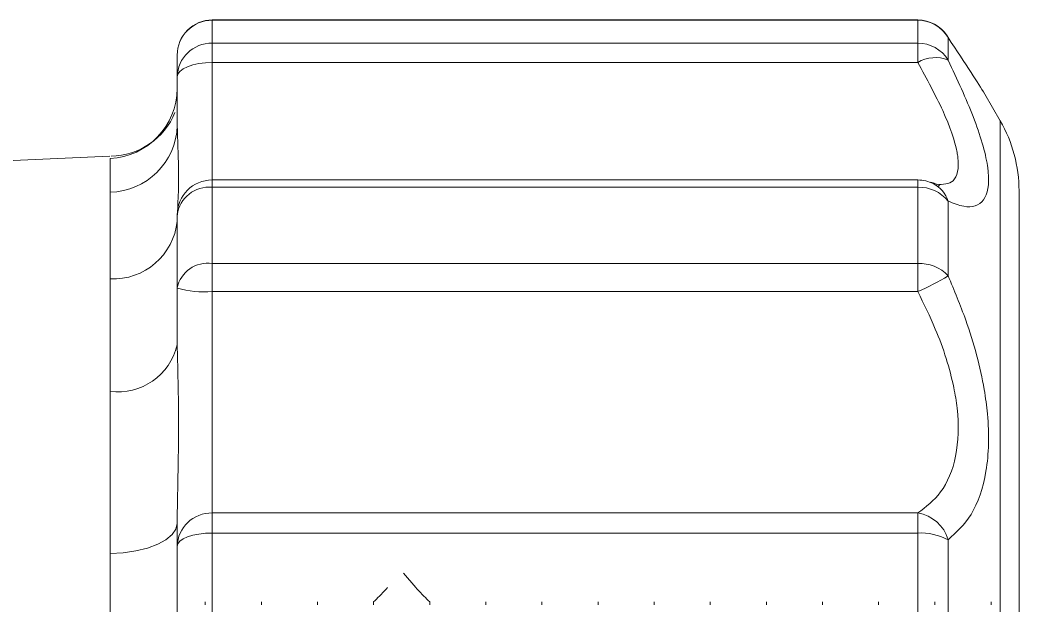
# Model space of a CAD drawing. Extents: x -382 to 1420, y -377 to 265.
# Drawn here: x 232.8643 to 233.309, y -164.1649 to -163.9044 of the extents above; entities that cross this region are included whole.
import ezdxf

# ---------------------------------------------------------------- set-up
doc = ezdxf.new("R2010")
doc.units = 0
doc.header["$MEASUREMENT"] = 0
doc.layers.add('AV-Anno-Iden', color=154, linetype='CONTINUOUS')
doc.layers.add('AV-Detl-Obje-Brkt', color=202, linetype='CONTINUOUS')

# ---------------------------------------------------------------- blocks, each defined once
blk = doc.blocks.new('A$C429A2651')
at = {"layer": 'AV-Detl-Obje-Brkt', "linetype": 'Continuous', "lineweight": 15}
for p, q in [((30.99628001984729, 12.21915774907438), (30.68220644863231, 12.21915774907438)), ((30.68220644863231, 12.21915774907438), (30.68220644863231, 12.21902305681442)), ((30.68220644863231, 12.21902305681442), (30.68220644863231, 12.20884345813329)), ((30.99628001984729, 12.21902305681442), (30.68220644863231, 12.21902305681442)), ((30.99628001984729, 12.21902305681442), (30.99628001984729, 12.21915774907438)), ((30.99628001984729, 12.20884345813329), (30.99628001984729, 12.21902305681442)), ((30.68220644863231, 12.20884345813329), (30.68220644863231, 12.20023738384089)), ((30.68220644863231, 12.20884345813329), (30.99628001984729, 12.20884345813329)), ((30.99628001984729, 12.20023738384089), (30.99628001984729, 12.20884345813329)), ((31.00934630284246, 12.21209284393763), (31.00980323014574, 12.21128277383787)), ((31.00980323014574, 12.21128277383787), (31.00980323014574, 12.20131525012994)), ((30.66659119042106, 12.19378704212568), (30.66659119042106, 12.20354249086222)), ((30.99628001984729, 12.20023738384089), (30.68220644863231, 12.20023738384089)), ((30.68220644863231, 12.20023738384089), (30.68220644863231, 12.14792036510016)), ((30.66659119042106, 12.1721123250959), (30.66659119042106, 12.19378704212568)), ((31.03298919585268, 12.17428877131942), (31.02617282505798, 12.18609507186056)), ((31.03298919585268, 12.02808611711998), (31.03298919585268, 12.17428877131942)), ((30.63661693088943, 12.15848593377223), (30.32169325376435, 12.14473606908405)), ((30.63672292999036, 12.14251432864467), (30.63672292999036, 12.15754834147219)), ((30.63672292999036, 12.15754834147219), (30.63672292999036, 12.15605815522258)), ((30.99628001984729, 12.14792036510016), (30.68220644863231, 12.14792036510016)), ((30.68220644863231, 12.14792036510016), (30.68220644863231, 12.14468839527535)), ((30.99628001984729, 12.14468839527535), (30.99628001984729, 12.14792036510016)), ((30.63672292999036, 12.10391313136597), (30.63672292999036, 12.14251432864467)), ((30.68220644863231, 12.14468839527535), (30.68220644863231, 12.11074971700282)), ((30.99628001984729, 12.14468839527535), (30.68220644863231, 12.14468839527535)), ((30.99628001984729, 12.11074971700282), (30.99628001984729, 12.14468839527535)), ((31.04135738750847, 12.143058254896), (31.04135738750847, 12.0108274312056)), ((31.00980323014574, 12.13849675108168), (31.00980323014483, 12.10526512860679)), ((30.66659119042106, 12.09978054020985), (30.66659119042106, 12.132305106888)), ((30.68220644863231, 12.11074971700282), (30.68220644863231, 12.09825633114588)), ((30.68220644863231, 12.11074971700282), (30.99628001984729, 12.11074971700282)), ((30.99628001984729, 12.09825633114588), (30.99628001984729, 12.11074971700282)), ((30.63672292999036, 12.05378988579423), (30.63672292999036, 12.10391313136597)), ((30.66659119042106, 12.07448671441807), (30.66659119042106, 12.09978054020985)), ((30.68220644863231, 12.09825633114588), (30.68220644863231, 11.99966010017897)), ((30.99628001984729, 12.09825633114588), (30.68220644863231, 12.09825633114588)), ((30.63672292999036, 11.98156940933814), (30.63672292999036, 12.05378988579423)), ((31.03298919585268, 11.5206901766137), (31.03298919585268, 12.02808611711998)), ((31.04135738750847, 12.0108274312056), (31.04135738750847, 11.55192069303803)), ((30.68220644863231, 11.99966010017897), (30.68220644863231, 11.990719522782)), ((30.68220644863231, 11.99966010017897), (30.99628001984729, 11.99966010017897)), ((30.99628001984729, 11.990719522782), (30.99628001984729, 11.99966010017897)), ((30.66659119042106, 11.98475160408134), (30.66659119042106, 11.99502080974844)), ((30.68220644863231, 11.990719522782), (30.68220644863231, 11.94211560635131)), ((30.99628001984729, 11.990719522782), (30.68220644863231, 11.990719522782)), ((30.99628001984729, 11.94211560635131), (30.99628001984729, 11.990719522782)), ((31.00980323014574, 11.98773556343122), (31.00980323014483, 11.94014422859391)), ((30.63672292999036, 11.90978741419576), (30.63672292999036, 11.98156940933814)), ((30.66659119042106, 11.93817285083469), (30.66659119042106, 11.98475160408134)), ((30.7728458487527, 11.96641182739086), (30.76736355588582, 11.97291390991859)), ((30.67906050217243, 11.96006930187423), (30.67906050217243, 11.95872363266835)), ((30.70406781013025, 11.96006930187423), (30.70406781013025, 11.95872363266835)), ((30.72907511808717, 11.96006930187423), (30.72907511808717, 11.95872363266835)), ((30.75401374158992, 11.96006930187423), (30.75401374158992, 11.95872363266835)), ((30.77902104954774, 11.96006930187423), (30.77902104954774, 11.95872363266835)), ((30.80402835750465, 11.96006930187423), (30.80402835750465, 11.95872363266835)), ((30.8289669810074, 11.96006930187423), (30.8289669810074, 11.95872363266835)), ((30.85397428896431, 11.96006930187423), (30.85397428896431, 11.95872363266926)), ((30.87898159692213, 11.96006930187423), (30.87898159692213, 11.95872363266835)), ((30.90392022042397, 11.96006930187423), (30.90392022042397, 11.95872363266835)), ((30.92892752838179, 11.96006930187423), (30.92892752838179, 11.95872363266835)), ((30.95393483633961, 11.96006930187423), (30.95393483633961, 11.95872363266835)), ((30.97887345984145, 11.96006930187423), (30.97887345984145, 11.95872363266835)), ((31.00388076779927, 11.96006930187423), (31.00388076779927, 11.95872363266835)), ((31.0288880757571, 11.96006930187423), (31.0288880757571, 11.95872363266835))]:
    blk.add_line(p, q, dxfattribs=at)
at = {"layer": 'AV-Detl-Obje-Brkt', "linetype": 'Continuous', "lineweight": 15, "flags": 128}
for points in [[(30.68220644863231, 12.20023738384089), (30.67916006287942, 12.20011344233399), (30.67623074802304, 12.1997463808143), (30.67353107598956, 12.1991503052509), (30.67116479366177, 12.19834812249383), (30.66922283594158, 12.19737065997606), (30.66777983117572, 12.19625548103295), (30.66689123322885, 12.19504544136862), (30.66659119042106, 12.19378704212568)], [(30.66659119042106, 11.99502080974844), (30.66602387996045, 11.99246613520381), (30.66434255926561, 11.99000427331475), (30.66160831159141, 11.98772466480614), (30.65792047357809, 11.98571012904131), (30.65341302630259, 11.98403385515439), (30.64824972766928, 11.98275674304614), (30.64261816300677, 11.98192519086706), (30.63672292999036, 11.98156940933814)], [(30.66659119042106, 11.98475160408134), (30.66689123322885, 11.98591588726185), (30.66777983117572, 11.98703542769317), (30.66922283594158, 11.98806720206403), (30.67116479366177, 11.98897155986333), (30.67353107598956, 11.98971374712937), (30.67623074802304, 11.99026524202009), (30.67916006287942, 11.99060485089694), (30.68220644863231, 11.990719522782)]]:
    blk.add_lwpolyline(points, dxfattribs=at)
at = {"layer": 'AV-Detl-Obje-Brkt', "linetype": 'Continuous', "lineweight": 15}
for centre, radius, start, end in [((30.68220644863231, 12.20354249086222), 0.01561525821196242, 90, 180.0000000000196), ((30.68213939295583, 12.20347485175216), 0.01554834965915217, 89.75289858612756, 179.7507486092999), ((30.99628001984729, 12.20354249086222), 0.01561525821196242, 33.200052413771, 90), ((30.99630532555057, 12.20338378565475), 0.0156392916324993, 30.33621638495328, 90.09270948272264), ((30.68193202752173, 12.19350243545023), 0.0153434769171412, 88.97519904046258, 178.9371576797379), ((30.9963835818362, 12.19311925449119), 0.01572454467515683, 31.4143292284469, 90.37735323374692), ((31.00413868468149, 12.18701230099623), 0.01538380412121862, 68.39443413486289, 120.7198080554741), ((30.63541280523168, 12.18869922053864), 0.03117841710948173, 272.4082918294415, 359.9180135270915), ((30.63672468150799, 12.18967795696835), 0.03115698850051048, 270.7916860742489, 337.9660718005659), ((30.97889635465981, 12.143058254896), 0.06246103284785856, 0, 30.00000000000054), ((30.63622321077219, 12.17288810521995), 0.03037788706861938, 270.942563700114, 358.5366408256013), ((30.68220644863231, 12.132305106888), 0.01561525821196686, 90, 180), ((30.99628001984729, 12.132305106888), 0.01561525821196309, 63.65183795089907, 90), ((30.9972528789076, 12.13457715325558), 0.01314817718552311, 17.34409657297693, 63.05657542262406), ((30.68075769805, 12.13047824041087), 0.01428381530047865, 84.17870685128376, 172.6518773398441), ((30.99682675435724, 12.12801863385039), 0.01667872490901371, 38.91984045904634, 91.87851247501624), ((30.63811955755773, 12.1324934377667), 0.02861441040050086, 267.2023651702901, 354.2739396486013), ((30.68022900055257, 12.09696552838477), 0.01392530634332592, 81.836178936696, 168.3372397552102), ((30.99702627604893, 12.0931755296956), 0.0175900243831918, 43.4166472345893, 92.43150132014541), ((30.96271983293173, 12.17956010655917), 0.08795788789097643, 292.4296239890484, 302.3639040768202), ((30.6783398286816, 12.13939339281342), 0.04131838080645465, 253.4803530513192, 275.3696595937027), ((30.64018576199669, 12.08069290026242), 0.02712495885672088, 262.6654792241439, 346.7735772609024), ((30.68186106476514, 11.98438984671475), 0.01527415892546725, 88.70430019571626, 178.6428641563599), ((30.99353253942991, 11.98291390228451), 0.01697008522624874, 16.50667838638436, 80.68272293734884), ((30.997538066179, 11.96428558695197), 0.0264638554253818, 62.38884761119234, 92.72477009824368)]:
    blk.add_arc(centre, radius, start, end, dxfattribs=at)
for points, knots in [([(31.02613726641994, 12.18607454207131), (31.02441487689885, 12.18886542961764), (31.02096067305956, 12.19446247625774), (31.01352913676783, 12.20566581853518), (31.00980323014574, 12.21128277383787)], [0, 0, 0, 0, 0.4986357496609888, 0.9999999999999999, 0.9999999999999999, 0.9999999999999999, 0.9999999999999999]), ([(31.0046963384375, 12.14581702772875), (31.00746130619427, 12.14595256939583), (31.01353523480157, 12.14625031985224), (31.01478691102329, 12.15377840568408), (31.01318033092139, 12.16442442929883), (31.00847118510956, 12.17790273454148), (31.00028832141288, 12.19289403250195), (30.99628001984729, 12.20023738384089)], [0, 0, 0, 0, 0.2096952727032532, 0.460647004983226, 0.4991775429338786, 0.7546766617437707, 1, 1, 1, 1]), ([(31.00980323014574, 12.20131525012994), (31.01382500183172, 12.19266408377325), (31.02213616327208, 12.17478608227111), (31.02670305355423, 12.15917318676429), (31.0283201325974, 12.14653710301855), (31.02664846368589, 12.1375230401386), (31.01888985691221, 12.13493544760922), (31.01219513903197, 12.13755929501121), (31.00980323014574, 12.13849675108168)], [0, 0, 0, 0, 0.2035780653649038, 0.4207026900582609, 0.4537448468592781, 0.6689428750152596, 0.881718917309109, 1, 1, 1, 1]), ([(30.66659119042106, 12.1721123250959), (30.66684819526472, 12.1656438062605), (30.66757859598783, 12.14726045295311), (30.66679108936933, 12.13523754220978), (30.66661112242309, 12.13019679292711), (30.66659119042106, 12.12963851138511)], [0, 0, 0, 0, 0.3255858809327147, 0.9253061532209753, 1, 1, 1, 1]), ([(31.00488917592156, 12.14501652951412), (31.00534444691675, 12.14507361073402), (31.00695742843891, 12.14527584402686), (31.00413209607086, 12.14626147993613), (31.00210422595592, 12.14696891585709)], [0, 0, 0, 0, 0.2822543154889294, 1, 1, 1, 1]), ([(31.00980323014483, 12.10526512860679), (31.01252769225357, 12.09872566090735), (31.01946577805938, 12.08207232302857), (31.02513866827303, 12.06083868365613), (31.02826510461909, 12.03789536591603), (31.02768224424381, 12.01732564730673), (31.02099819639443, 11.99794938325385), (31.01344062009775, 11.99105416616521), (31.00980323014574, 11.98773556343122)], [0, 0, 0, 0, 0.1352533485508363, 0.3444347179322714, 0.4210610940528908, 0.6196828177299971, 0.8169569391773764, 1, 1, 1, 1]), ([(30.99628001984729, 11.99966010017897), (30.99990588395576, 12.00237382977457), (31.00735519351292, 12.00794916608129), (31.01414854063387, 12.02404688543675), (31.01473977422847, 12.04144305893851), (31.01159185756387, 12.06081041079642), (31.0058350154768, 12.07882879387716), (30.99899747663949, 12.09273110694494), (30.99628001984729, 12.09825633114588)], [0, 0, 0, 0, 0.1861409836831459, 0.382425200532602, 0.57744175876333, 0.652988376695985, 0.8620864736674155, 1, 1, 1, 1]), ([(30.66659119042106, 12.07448671441807), (30.66684819526472, 12.06478190207736), (30.66757859598783, 12.03720109129654), (30.66679108936933, 12.0115309197131), (30.66661112242309, 11.99666703923822), (30.66659119042106, 11.99502080974844)], [0, 0, 0, 0, 0.32558588093272, 0.9253061532209721, 1, 1, 1, 1]), ([(30.7602402101802, 11.96641182739086), (30.75965409539731, 11.96577482712064), (30.75848186349504, 11.96450082404453), (30.75642164537112, 11.96237965124374), (30.7548970658363, 11.9609168389029), (30.75401374158992, 11.96006930187423)], [0, 0, 0, 0, 0.2960768212397518, 0.59215482200714, 1, 1, 1, 1]), ([(30.7728458487527, 11.96641182739086), (30.77342935063371, 11.96577386547551), (30.77459635652485, 11.96449793931561), (30.7766403093683, 11.96237721283205), (30.77814901039801, 11.96091466447388), (30.77902104954774, 11.96006930187423)], [0, 0, 0, 0, 0.2967610950571932, 0.5935232733835546, 1, 1, 1, 1])]:
    blk.add_open_spline(points, degree=3, knots=knots, dxfattribs=at)

msp = doc.modelspace()

# ---------------------------------------------------------------- block references
at = {"layer": 'AV-Anno-Iden'}
msp.add_blockref('A$C429A2651', (202.2676453580888, -176.1235889894657), dxfattribs=at)

doc.saveas('drawing.dxf')
